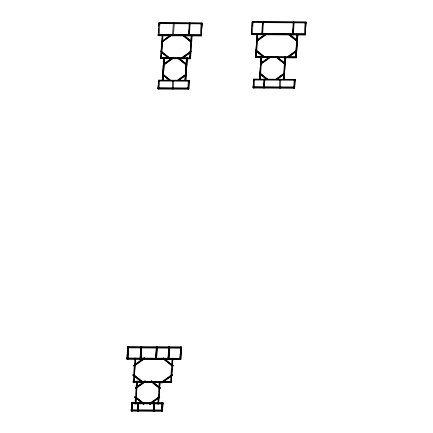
<?xml version="1.0" encoding="UTF-8"?>
<svg xmlns="http://www.w3.org/2000/svg" width="433" height="433" viewBox="0 0 433 433"><rect width="100%" height="100%" fill="white"/><g stroke="black" fill="none" stroke-linecap="round" stroke-linejoin="round"><path stroke-width="0.65" d="M126.853 358.708L127.697 346.514L181.622 346.849L180.826 359.688L126.901 359.347L126.853 358.708L180.778 359.044L180.826 359.688M126.901 359.347L127.08 356.781M127.167 355.498L127.524 350.362M127.611 349.079L127.697 346.514M131.129 410.511L131.686 402.381L163.035 402.582L162.527 411.35L131.177 411.155L131.129 410.511L162.478 410.706L162.527 411.35M170.418 382.123L170.45 382.55L172.053 358.389L172.913 358.394L171.311 382.555L133.131 382.317L134.733 358.156L135.599 358.161L133.997 382.323L135.599 358.161M131.177 411.155L131.432 407.404M131.518 406.154L131.686 402.381M183.928 35.566L190.926 41.178L191.256 35.517L192.117 35.522L192.149 35.95L201.323 36.009L202.097 22.96L158.96 22.689L158.132 35.1L201.275 35.371M190.098 52.777L190.991 51.917L182.78 57.746C180.409 59.868 184.469 57.459 181.579 57.952L180.685 58.812L190.174 52.068L190.91 40.962L191.711 41.406L184.317 35.474L183.094 35.468L183.127 35.896L171.084 35.82L171.051 35.392L169.828 35.387L169.86 35.815L162.922 35.771L162.889 35.344L162.029 35.338L162.061 35.766L158.18 35.739L158.272 34.391M158.37 33.043L158.695 28.324M158.83 26.299L158.998 23.225M159.966 23.23L159.945 22.911L159.155 35.744M159.918 23.967L159.945 22.911M134.993 403.859L136.492 381.181L137.353 381.186L135.854 403.865L134.993 403.859L134.961 403.432L135.821 403.437L135.854 403.865M135.821 403.437L137.353 381.186M157.996 88.229L158.559 80.1L189.297 80.289L188.799 89.274L158.061 89.084L157.996 88.229L188.734 88.419L188.799 89.274M158.061 89.084L158.251 86.394M158.386 84.375L158.559 80.1M163.685 58.276L163.717 58.704L160.481 58.688L162.11 35.035M140.14 357.506L140.492 352.37M140.584 351.087L140.801 346.595L140.011 359.428M162.499 35.187L160.919 58.152L190.147 58.331L191.727 35.371M140.471 359.114L141.31 346.92M171.571 35.474L162.499 41.92L162.467 41.492L161.78 51.462L161.812 51.89L170.364 58.747L169.53 57.876L161.39 58.038L161.715 52.382L160.897 51.727L161.747 52.81L169.146 58.742L168.296 57.654L160.897 51.727M162.889 35.344L162.564 41L170.364 35.457M162.976 35.041L161.347 58.693L160.464 58.471M137.494 407.442L137.234 411.193L137.748 402.419L137.58 406.192M137.694 410.874L138.257 402.744M162.223 80.397L163.744 57.843L164.61 57.849L164.578 58.709L186.471 58.85L186.439 58.423L184.907 80.69L185.768 80.695L187.365 57.99L186.504 57.984L186.033 64.782L186.867 65.654L178.315 58.796L178.282 58.368L172.707 58.336L172.74 58.764L164.156 64.858L164.123 64.436M162.619 80.473L164.156 58.168M163.084 80.403L164.61 57.849L164.221 63.943L171.517 58.753L171.484 58.325L172.394 57.681L171.5 58.542L172.724 58.547L173.611 57.692L163.23 65.291M173.308 22.998L172.518 35.831M174.277 23.003L173.487 35.836M172.653 80.403L172.139 89.171M173.622 80.408L173.113 89.176M155.669 357.604L155.539 359.525L156.329 346.692L156.199 349.902M155.761 356.321L156.113 351.185M155.999 359.211L156.838 347.017M153.504 406.289L153.163 411.29L153.672 402.522L153.591 405.039M153.623 410.971L154.18 402.847M157.747 404L159.247 381.321L160.113 381.327L158.608 404.005L157.747 404L157.715 403.572L158.575 403.578L158.608 404.005M158.575 403.578L160.113 381.327M161.726 408.844L161.552 411.345L162.066 402.576L161.812 407.594M184.978 80.527L185.264 75.466L178.017 80.646L176.799 80.641L185.329 74.541L185.362 74.969M162.478 410.706L163.035 402.582M189.226 23.095L188.436 35.928M185.373 80.619L186.91 58.314M185.844 80.533L187.365 57.99L187.337 58.856L190.569 58.872L192.198 35.219M190.195 23.101L189.405 35.934M168.204 355.753L167.939 359.606L168.735 346.768L168.778 347.412M168.296 354.47L168.648 349.339M168.399 359.287L169.243 347.093M190.552 58.661L189.692 58.655L190.163 51.857L191.05 50.997L190.147 51.641M191.337 35.214L189.751 58.217L189.719 57.789L160.491 57.605L161.374 57.827M189.297 80.289L188.777 88.954L187.803 88.949L188.29 81.231L189.259 81.236L189.286 81.556M187.781 88.63L187.83 87.894L173.113 87.802M171.311 382.555L172.913 358.394M201.323 36.009L202.097 22.96M179.993 357.755L180.345 352.619M180.431 351.336L180.648 346.844L179.857 359.677M180.778 359.044L181.622 346.849M289.682 34.602L296.681 40.215L297.011 34.559L297.872 34.564L297.904 34.992L305.303 35.035L306.082 21.986L252.158 21.65L251.329 34.055L305.254 34.396M296.356 57.048L287.333 56.988L286.44 57.849L295.934 51.105L296.665 39.998L297.471 40.442L290.072 34.516L288.854 34.505L288.881 34.932L266.051 34.792L266.019 34.364L264.801 34.353L264.834 34.781L257.895 34.737C258.176 34.05 256.645 34.045 257.029 34.732L251.378 34.7L251.8 28.632M251.892 27.284L252.195 22.186M252.401 33.974L252.352 34.705L252.325 34.386L251.356 34.375M294.662 88.31L294.597 87.455L253.072 87.195L253.153 88.051L294.662 88.31L295.154 79.331L253.635 79.071L253.089 87.412L294.613 87.672M253.153 88.051L253.522 82.676M260.915 57.264L260.947 57.692L255.454 57.654L256.996 34.304M255.454 57.654L257.083 34.001M257.473 34.158L255.892 57.118L295.901 57.367L297.482 34.407M254.149 87.006L254.631 79.288L254.658 79.612M255.438 57.443L256.314 57.659L256.325 56.582M256.314 57.659L257.944 34.007M266.019 34.364L256.547 41.319L257.456 40.675C258.339 38.023 255.01 41.433 257.532 39.966L265.332 34.429M262.474 21.926L261.678 34.764M260.98 56.826L259.383 79.531L260.244 79.537L261.841 56.831L260.98 56.826L259.454 79.38M263.443 21.937L262.652 34.77M259.849 79.461L261.386 57.151M267.783 79.531L260.704 73.816L259.854 72.728L260.688 73.605L260.639 74.741L266.593 79.548M263.951 79.347L263.437 88.116M264.92 79.353L264.406 88.121M279.87 79.445L279.361 88.218M280.844 79.456L280.33 88.224M275.778 79.607L284.568 73.096L283.658 73.745L283.61 74.882M285.693 57.194L284.811 56.972L283.22 79.683L284.08 79.688L285.618 57.416L285.65 57.843L296.329 57.908L297.958 34.256M296.329 57.908L296.296 57.481L277.829 57.584L276.996 56.712L284.394 62.639L285.244 63.727L277.829 57.584L276.611 57.573L275.772 56.701L284.329 63.559L285.179 64.641L284.346 63.775L284.811 56.972M283.685 79.607L285.223 57.302M284.156 79.526L285.677 56.977M293.206 22.121L292.416 34.954M294.18 22.126L293.39 34.959M296.313 57.697L295.447 57.692L295.918 50.894L296.805 50.033L287.317 56.777L287.35 57.205L264.52 57.059L264.487 56.631L255.935 49.779L256.785 50.861L265.337 57.719L264.503 56.847L263.28 56.842L255.871 50.699L256.72 51.781L264.119 57.708L263.28 56.842L256.358 57.01M297.092 34.25L295.506 57.253L295.474 56.826L255.465 56.577L256.341 56.793M295.154 79.331L294.635 87.991L293.666 87.986L293.693 86.936L280.335 86.849M296.296 57.481L297.872 34.564M306.082 21.986L305.281 34.716L304.307 34.71L304.334 33.655L293.39 33.59M185.346 74.757L186.255 74.108L178.017 80.219M177.958 80.478L185.768 74.893M179.192 80.257L186.206 75.245L185.281 75.678L186.017 64.571L177.46 57.713L178.299 58.585L179.516 58.59L178.699 57.935L177.476 57.93M283.658 73.745L284.568 73.096M284.584 73.312L283.675 73.962L283.642 73.534L275.112 79.629L276.33 79.64L284.503 74.021L276.963 79.634M276.27 79.466L284.08 73.886M169.828 35.387L161.639 41.427M170.856 34.764L169.839 35.495L171.057 35.501L172.08 34.775M162.061 41.568L170.965 35.241M171.051 35.392L161.574 42.353L162.483 41.703M172.394 57.681L163.279 64.16L164.204 63.727L163.468 74.833L170.045 80.137M163.717 64.512L172.567 58.222M191.05 50.997L181.562 57.741L181.595 58.168L169.547 58.092L169.514 57.665L160.979 51.024M181.579 57.952L180.669 58.596L181.887 58.607M181.736 58.282L190.585 51.992M181.903 58.818L190.114 52.988L190.082 52.561M257.034 40.54L265.938 34.207M256.547 41.319L257.456 40.675M266.539 34.445L257.473 40.886L257.44 40.458M269.954 57.529L270.863 56.885L269.645 56.88L268.736 57.524L269.959 57.529L270.847 56.674L260.466 64.273L261.375 63.629L261.418 62.498M260.953 63.494L269.802 57.205M260.45 64.062L261.359 63.418L261.391 63.846L269.97 57.746L269.943 57.318L270.847 56.674M260.466 64.273L261.375 63.629M287.49 57.318L296.34 51.029M295.853 51.814L296.746 50.953L287.647 57.643L286.424 57.632M144.249 359.049L134.165 366.215L133.586 365.75L133.553 365.322L144.173 357.777L144.779 358.67M133.586 365.75L143.669 358.584M134.165 366.215L134.133 365.788L144.746 358.243M132.899 374.837L133.543 374.383L143.058 382.009L142.446 382.896L132.931 375.265L132.899 374.837L142.414 382.469L142.446 382.896M132.931 375.265L133.543 374.383M162.927 358.784L163.539 357.902L173.108 365.571L173.14 365.999L172.496 366.453L163.43 359.19M142.414 382.469L143.058 382.009M135.361 387.654L145.012 380.796L145.591 381.262L145.623 381.69L135.967 388.547L135.361 387.654L135.967 388.547M135.394 388.082L145.044 381.224L145.012 380.796M135.935 388.12L145.591 381.262M151.009 381.294L151.653 380.84L160.351 387.811L159.739 388.693L151.041 381.722L151.009 381.294L159.707 388.266L159.739 388.693M172.496 366.453L173.108 365.571M151.041 381.722L151.653 380.84M140.931 402.284L134.755 397.337L134.723 396.909L135.361 396.449L144.113 403.464L144.146 403.892L143.502 404.346L142.473 403.524M134.755 397.337L135.361 396.449M161.314 382.123L171.874 374.621L172.453 375.086L172.486 375.514L161.926 383.016L161.314 382.123L161.926 383.016M161.347 382.55L171.906 375.048L171.874 374.621M161.893 382.588L172.453 375.086M159.707 388.266L160.351 387.811M143.502 404.346L144.113 403.464M149.428 403.496L159.133 396.601L159.712 397.066L159.745 397.494L150.04 404.39L149.428 403.496L150.04 404.39M149.461 403.924L159.165 397.029L159.133 396.601M150.007 403.962L159.712 397.066M171.5 58.542L172.41 57.898L173.628 57.903M190.163 51.857L191.067 51.208M256.596 40.188L264.801 34.353M288.557 56.999L287.664 57.854L295.869 52.025L295.836 51.597M252.174 21.866L306.099 22.202M262.42 22.662L253.094 22.603L253.116 22.922M263.394 22.668L293.157 22.852M294.126 22.857L306.044 22.933L306.071 23.252M158.976 22.906L202.114 23.176L201.296 35.69L200.327 35.685L201.091 23.902L201.118 24.221M159.896 23.642L173.254 23.728M174.228 23.734L189.178 23.826M190.147 23.831L202.065 23.907L202.087 24.226M261.684 33.39L251.384 33.325L251.405 33.644M262.652 33.395L292.421 33.579M257.007 34.413L257.868 34.418M264.807 34.461L266.03 34.467M288.86 34.613L290.078 34.618L290.105 34.938L297.043 34.986L297.011 34.559M172.518 34.456L158.186 34.364L158.207 34.689M173.487 34.461L188.436 34.553M189.405 34.564L200.355 34.629L200.376 34.954M201.258 35.154L158.115 34.884L158.18 35.739M158.159 35.419L159.127 35.425M162.034 35.441L162.9 35.446M183.105 35.576L184.323 35.582M191.262 35.625L192.128 35.63M277.012 56.923L275.789 56.918L276.611 57.573M255.421 57.226L268.72 57.313L268.752 57.741L260.531 63.353L269.645 56.88M269.943 57.318L276.595 57.362L276.627 57.789L285.179 64.641M265.321 57.502L264.098 57.497L263.28 56.842M284.752 57.41L285.634 57.632M160.491 57.605L161.357 57.611M189.735 58.006L190.617 58.222L182.813 58.174M171.484 58.325L160.448 58.26L160.481 58.688M163.701 58.493L164.562 58.498M169.13 58.525L170.353 58.531L169.53 57.876M186.455 58.634L187.321 58.639M295.171 79.542L253.651 79.282L253.126 87.731L254.095 87.737L254.122 88.061M263.897 80.078L254.582 80.018L254.609 80.343M264.872 80.083L279.821 80.181M280.79 80.186L295.122 80.273L295.144 80.598M189.313 80.506L158.575 80.311L158.04 88.76L159.008 88.77L159.035 89.09M172.605 81.133L159.496 81.052L159.517 81.372M173.573 81.139L189.259 81.236M253.175 87.001L253.153 86.681L263.437 86.746M253.153 86.681L254.122 86.687M264.411 86.752L279.361 86.844M253.635 87.369L263.437 87.434M264.411 87.439L279.361 87.531M280.33 87.536L294.175 87.623M172.145 87.796L158.067 87.71L158.088 88.029M158.548 88.397L172.145 88.484M173.113 88.489L188.317 88.586M158.013 88.44L188.75 88.635M140.801 347.282L128.179 347.201L127.389 358.665L140.011 358.746M141.77 347.288L156.329 347.38M157.298 347.385L168.729 347.455M169.655 347.51L181.568 347.585L181.616 348.224L169.698 348.148L169.655 347.51L181.135 347.537L180.345 358.995L168.913 358.925M128.347 347.894L140.795 347.97L140.752 347.326L127.643 347.244L127.692 347.888M140.979 358.751L155.539 358.838M156.508 358.849L167.939 358.919M137.385 381.614L136.525 381.608L136.492 381.181M160.145 381.754L159.279 381.749L159.247 381.321M171.279 382.128L133.099 381.89L133.131 382.317M137.743 403.107L132.173 403.074L131.664 410.468L137.234 410.506M138.717 403.112L153.672 403.21L153.672 403.897L138.712 403.8L138.663 403.161L153.623 403.253M154.641 403.215L162.548 403.264L162.039 410.663L154.132 410.608M132.357 403.762L137.743 403.794L137.694 403.155L131.637 403.118L131.686 403.756M138.203 410.511L153.163 410.603M160.962 50.807L161.78 51.462M296.665 39.998L297.487 40.653M289.017 34.353L297.043 40.789M288.854 34.505L297.422 41.573L296.605 40.918M288.47 34.602L296.621 41.135L296.589 40.707M276.811 57.248L284.784 63.64M284.346 63.775L285.163 64.43M255.946 49.99L256.753 50.434M256.325 50.78L264.303 57.172M183.262 35.317L191.289 41.752M183.094 35.468L191.667 42.537L190.845 41.882M182.206 35.16L190.861 42.098L190.829 41.671M186.098 63.862L186.932 64.733L179.533 58.807L179.5 58.379L190.536 58.444L190.569 58.872M178.499 58.26L186.471 64.652M161.357 51.808L169.33 58.201M164.075 358.73L173.14 365.999M162.895 358.356L172.464 366.026M171.906 375.048L172.486 375.514M133.553 365.322L134.133 365.788M151.685 381.267L160.383 388.239M145.044 381.224L145.623 381.69M133.575 374.81L143.09 382.436M159.165 397.029L159.745 397.494M135.394 396.877L142.603 402.658M134.723 396.909L143.469 403.919M259.854 72.728L268.352 79.591L267.134 79.58L259.789 73.653M259.87 72.944L260.688 73.605M260.244 73.734L267.221 79.363M163.014 74.752L169.99 80.381M163.761 58.054L162.148 80.549L163.014 80.554L163.452 74.622L162.619 73.745L171.122 80.603L169.904 80.598L162.554 74.671L168.865 80.159M162.57 74.882L163.371 75.331M261.781 57.27L261.813 57.697L284.768 57.627M305.097 23.247L305.076 22.927L304.307 34.71M305.33 33.985L305.357 34.304M305.303 35.035L305.238 34.18L251.313 33.844L251.378 34.7M294.689 87.26L294.711 87.58M294.175 80.592L294.153 80.267L293.666 87.986M253.164 22.191L253.143 21.872L252.379 33.65M252.158 21.65L252.222 22.505M252.147 22.917L252.168 23.236M253.635 79.071L253.662 80.657L253.635 80.338M201.35 34.959L201.372 35.279M191.256 35.517L191.289 35.944L184.35 35.901L184.317 35.474M187.305 58.428L187.337 58.856M188.826 88.224L188.853 88.543M188.29 81.231L188.317 81.55M186.114 64.079L186.082 63.651L178.699 57.935M187.83 87.894L187.857 88.218M164.545 58.282L164.578 58.709M158.96 22.689L159.019 23.55M158.949 23.956L158.971 24.28M180.88 358.952L180.832 358.313L168.913 358.237L168.962 358.881M159.571 80.641L159.544 80.322L159.063 88.034M158.548 81.366L158.57 81.685M172.053 358.389L172.085 358.816M167.993 358.876L167.944 358.232L156.508 358.161L156.557 358.8M163.539 357.902L163.571 358.329M162.575 410.619L162.527 409.975L154.137 409.927L154.18 410.565M155.588 358.795L155.539 358.156L140.979 358.064L141.028 358.703M153.212 410.56L153.163 409.916L138.208 409.824L138.251 410.468M144.173 357.777L144.205 358.205M140.059 358.697L140.011 358.059L126.907 357.972L126.956 358.616M134.733 358.156L134.766 358.584M137.283 410.462L137.234 409.818L131.177 409.78L131.226 410.424M128.666 346.519L127.876 359.352L128.666 346.519M132.66 402.392L132.146 411.161L132.66 402.392M141.77 346.6L140.979 359.433L141.77 346.6M138.717 402.43L138.208 411.198L138.717 402.43M157.298 346.698L156.508 359.531L157.298 346.698M154.646 402.528L154.132 411.296L154.646 402.528M189.697 22.884L188.869 35.29L189.697 22.884M169.704 346.779L168.913 359.612L169.704 346.779M262.939 21.715L262.117 34.126L262.939 21.715M264.417 79.136L263.876 87.477L264.417 79.136M293.677 21.91L292.854 34.315L293.677 21.91M297.882 34.667L297.016 34.662L297.882 34.667M261.797 57.481L260.931 57.475L261.797 57.481M156.281 347.423L141.721 347.331L141.77 347.975L156.329 348.067L156.281 347.423M168.681 347.504L157.249 347.428L157.298 348.072L168.729 348.143L168.681 347.504M171.322 381.478L133.148 381.24L133.175 381.668L171.354 381.906L171.322 381.478M162.987 403.312L154.592 403.258L154.641 403.902L163.035 403.951L162.987 403.312"/></g></svg>
